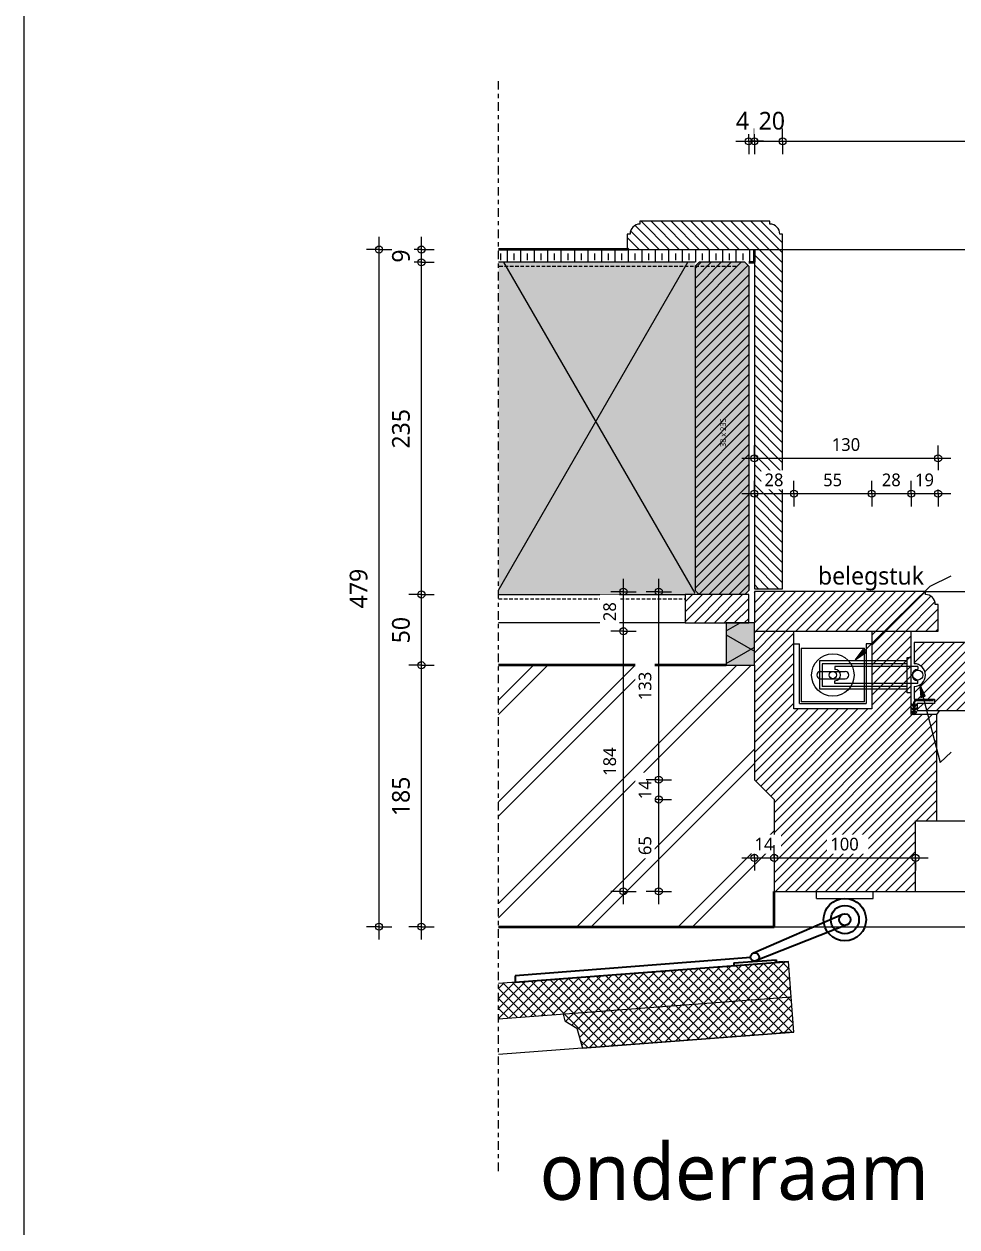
# Model space of a CAD drawing. Header units: millimetres. Extents: x 2125 to 5374, y 989 to 5495.
# Drawn here: x 2125 to 2785, y 2016 to 2867 of the extents above; entities that cross this region are included whole.
import ezdxf

# ---------------------------------------------------------------- set-up
doc = ezdxf.new("R2010")
doc.units = ezdxf.units.MM
doc.linetypes.add('MV_center', pattern=[15, 6, -3, 3, -3])
doc.linetypes.add('MV_hidden', pattern=[3.75, 2.5, -1.25])
for name, color, linetype, lineweight in [('A-ANNO-DIMS', 211, 'Continuous', 13), ('A-ANNO-DIMS-5', 211, 'Continuous', 13), ('A-ANNO-NOTE', 131, 'Continuous', 18), ('A-DETL', 90, 'Continuous', 13), ('A-DETL-GENF', 92, 'Continuous', 18), ('A-DETL-MEDM', 33, 'Continuous', 18), ('G-ANNO-TEXT', 231, 'Continuous', 13)]:
    doc.layers.add(name, color=color, linetype=linetype, lineweight=lineweight)
doc.styles.add('Segoe UI', font='segoeui.ttf', dxfattribs={"height": 4})
doc.styles.add('Segoe UI_2', font='segoeui.ttf', dxfattribs={"height": 12.5})
doc.styles.add('Segoe UI_3', font='segoeui.ttf', dxfattribs={"height": 40})
doc.styles.add('Segoe UI_4', font='segoeui.ttf', dxfattribs={"height": 9})
doc.dimstyles.new('1_8_mm', dxfattribs={"dimscale": 304.8, "dimtxt": 9.426276, "dimasz": 0.016404, "dimexe": 0.029528, "dimexo": 0.0625, "dimgap": 0.008202, "dimtad": 1, "dimdec": 0, "dimzin": 0, "dimdsep": 46, "dimtxsty": 'Segoe UI_4', "dimblk1": 'DOTBLANK', "dimblk2": 'DOTBLANK', "dimsah": 1, "dimcen": 0.09, "dimdle": 0.029528, "dimazin": 0, "dimtfac": 1, "dimtdec": 4, "dimtix": 1, "dimtmove": 0, "dimatfit": 3, "dimfxl": 0.029528, "dimfxlon": 1, "dimtvp": 1, "dimtfill": 1, "dimtolj": 1, "dimtzin": 0, "dimarcsym": 2})
doc.dimstyles.new('2_5_mm', dxfattribs={"dimscale": 304.8, "dimtxt": 13.092049, "dimasz": 0.016404, "dimexe": 0.029528, "dimexo": 0.0625, "dimgap": 0.014764, "dimtad": 1, "dimdec": 0, "dimzin": 0, "dimdsep": 46, "dimtxsty": 'Segoe UI_2', "dimblk1": 'DOTBLANK', "dimblk2": 'DOTBLANK', "dimsah": 1, "dimcen": 0.09, "dimdle": 0.029528, "dimazin": 0, "dimtfac": 1, "dimtdec": 4, "dimtix": 1, "dimtmove": 0, "dimatfit": 3, "dimfxl": 0.029528, "dimfxlon": 1, "dimtvp": 1, "dimtfill": 1, "dimtolj": 1, "dimtzin": 0, "dimarcsym": 2})
doc.dimstyles.new('2_5_mm_1', dxfattribs={"dimscale": 304.8, "dimtxt": 13.092049, "dimasz": 0.016404, "dimexe": 0.029528, "dimexo": 0.0625, "dimgap": 0.014764, "dimtad": 1, "dimdec": 0, "dimzin": 0, "dimdsep": 46, "dimtxsty": 'Segoe UI_2', "dimblk1": 'DOTBLANK', "dimblk2": 'DOTBLANK', "dimsah": 1, "dimcen": 0.09, "dimdle": 0.029528, "dimazin": 0, "dimtfac": 1, "dimtdec": 4, "dimtix": 1, "dimtmove": 1, "dimatfit": 3, "dimfxl": 0.029528, "dimfxlon": 1, "dimtvp": 1, "dimtfill": 1, "dimtolj": 1, "dimtzin": 0, "dimarcsym": 2})
doc.dimstyles.new('2_5_mm_2', dxfattribs={"dimscale": 304.8, "dimtxt": 13.092049, "dimasz": 0.016404, "dimexe": 0.029528, "dimexo": 0.0625, "dimgap": 0.014764, "dimtad": 1, "dimdec": 0, "dimzin": 0, "dimdsep": 46, "dimtxsty": 'Segoe UI_2', "dimblk1": 'DOTBLANK', "dimblk2": 'DOTBLANK', "dimsah": 1, "dimcen": 0.09, "dimdle": 0.029528, "dimazin": 0, "dimtfac": 1, "dimtdec": 4, "dimtix": 1, "dimtmove": 2, "dimatfit": 3, "dimfxl": 0.029528, "dimfxlon": 1, "dimtvp": 1, "dimtfill": 1, "dimtolj": 1, "dimtzin": 0, "dimarcsym": 2})
pattern_1 = [(45, (0, 0), (-3.535534, 3.535534), [])]
pattern_2 = [(45, (0, 0), (-3.535534, 3.535534), []), (135, (0, 0), (-3.535534, -3.535534), [])]
pattern_3 = [(135, (0, 0), (-3.535534, -3.535534), [])]

# ---------------------------------------------------------------- blocks, each defined once
blk = doc.blocks.new('42_isolatie - Type 1-3307161-Details Restauratie 1-5')
at = {"layer": 'A-DETL-GENF'}
blk.add_hatch(color=256, dxfattribs=at).paths.add_polyline_path([(0.28, 20.8), (0.28, 0.8), (30.28, 0.8), (30.28, 20.8)])
at = {"layer": 'A-DETL-GENF', "lineweight": 13}
h = blk.add_hatch(dxfattribs=at)
h.set_pattern_fill('FP_14', color=256, style=0, pattern_type=2)
h.set_pattern_definition([(60, (-2355.522, 120.812), (-17.3205, 10), []), (120, (-2355.522, 120.812), (-17.3205, -10), [])])
h.paths.add_polyline_path([(0.28, 20.8), (0.28, 0.8), (30.28, 0.8), (30.28, 20.8)])
at = {"layer": 'A-DETL-GENF'}
for p, q in [((30.28, 20.8), (0.28, 20.8)), ((0.28, 20.8), (0.28, 0.8)), ((30.28, 20.8), (0.28, 20.8)), ((0.28, 20.8), (0.28, 0.8)), ((30.28, 4.8), (30.28, 20.8)), ((0.28, 0.8), (30.28, 0.8)), ((0.28, 0.8), (30.28, 0.8)), ((30.28, 0.8), (30.28, 4.8)), ((30.28, 0.8), (30.28, 4.8))]:
    blk.add_line(p, q, dxfattribs=at)
blk = doc.blocks.new('42 isolatie - Type 1-3773067-Details Restauratie 1-5')
at = {"layer": 'A-DETL-GENF'}
blk.add_hatch(color=256, dxfattribs=at).paths.add_polyline_path([(177.28, -0.8), (38.28, -0.8), (38.28, -235.8), (177.28, -235.8), (177.28, -3.63)])
at = {"layer": 'A-DETL-GENF', "lineweight": 13}
h = blk.add_hatch(dxfattribs=at)
h.set_pattern_fill('FP_16', color=256, style=0, pattern_type=2)
h.set_pattern_definition([(300, (-1986.72, -235.79), (-203.516, -117.5), []), (240, (-1986.72, -235.79), (-203.516, 117.5), [])])
h.paths.add_polyline_path([(177.28, -0.8), (38.28, -0.8), (38.28, -235.8), (177.28, -235.8), (177.28, -3.63)])
at = {"layer": 'A-DETL-GENF'}
for p, q in [((177.28, -0.8), (45.28, -0.8)), ((177.28, -0.8), (45.28, -0.8)), ((38.28, -235.8), (177.28, -235.8)), ((38.28, -235.8), (177.28, -235.8))]:
    blk.add_line(p, q, dxfattribs=at)
blk = doc.blocks.new('00 hout_rechthoekig_sls - SLS 38x235-3447277-Details Restauratie 1-5')
at = {"layer": 'A-DETL-GENF'}
blk.add_hatch(color=256, dxfattribs=at).paths.add_polyline_path([(235, -35.17), (235, -2.83), (232.17, 0), (2.83, 0), (0, -2.83), (0, -35.17), (2.83, -38), (232.17, -38)])
at = {"layer": 'A-DETL-MEDM', "lineweight": 13}
h = blk.add_hatch(dxfattribs=at)
h.set_pattern_fill('FP_17', color=256, style=0, pattern_type=2)
h.set_pattern_definition([(135, (2698.664, -2637.707), (-3.535534, -3.535534), [])])
h.paths.add_polyline_path([(235, -35.17), (235, -2.83), (232.17, 0), (2.83, 0), (0, -2.83), (0, -35.17), (2.83, -38), (232.17, -38)])
at = {"layer": 'A-DETL-MEDM'}
for p, q in [((0, -2.83), (2.83, 0)), ((2.83, 0), (0, -2.83)), ((2.83, 0), (232.17, 0)), ((232.17, 0), (235, -2.83)), ((0, -2.83), (0, -35.17)), ((232.17, 0), (235, -2.83)), ((2.83, -38), (0, -35.17)), ((0, -35.17), (2.83, -38)), ((2.83, -38), (232.17, -38)), ((235, -35.17), (232.17, -38)), ((232.17, -38), (235, -35.17))]:
    blk.add_line(p, q, dxfattribs=at)
blk = doc.blocks.new('NLRS_00_DI_maskeer - Type 1-4234844-Details Restauratie 1-5')
at = {"layer": 'A-DETL-GENF', "linetype": 'MV_center'}
blk.add_line((-100, 0), (671.83, 0), dxfattribs=at)
blk = doc.blocks.new('DIMBLOCK50-Details Restauratie 1-5')
at = {"layer": 'A-ANNO-DIMS-5'}
for p, q in [((2406.16, 2413.66), (2397.16, 2413.66)), ((2406.16, 2219.66), (2406.16, 2413.66)), ((2406.16, 2413.66), (2415.16, 2413.66)), ((2406.16, 2228.66), (2397.16, 2228.66)), ((2406.16, 2228.66), (2415.16, 2228.66))]:
    blk.add_line(p, q, dxfattribs=at)
for centre in [(2406.16, 2413.66), (2406.16, 2228.66)]:
    blk.add_circle(centre, 2.5, dxfattribs=at)
at = {"layer": 'A-ANNO-DIMS-5', "color": 0, "insert": (2385.35, 2306.88), "char_height": 12.5, "width": 34.2774, "attachment_point": 1, "rotation": 90, "line_spacing_factor": 1.142579, "style": 'Segoe UI_2', "bg_fill": 3, "box_fill_scale": 1.25, "bg_fill_color": 9, "bg_fill_true_color": 13158600, "bg_fill_transparency": 0}
blk.add_mtext('185', dxfattribs=at)
blk = doc.blocks.new('_DotBlank')
at = {"color": 0, "linetype": 'ByBlock', "lineweight": -2}
blk.add_line((-0.5, 0), (-1, 0), dxfattribs=at)
blk.add_circle((0, 0), 0.5, dxfattribs=at)
blk = doc.blocks.new('DIMBLOCK51-Details Restauratie 1-5')
at = {"layer": 'A-ANNO-DIMS-5'}
for p, q in [((2406.16, 2463.66), (2397.16, 2463.66)), ((2406.16, 2413.66), (2406.16, 2463.66)), ((2406.16, 2463.66), (2415.16, 2463.66)), ((2406.16, 2413.66), (2397.16, 2413.66)), ((2406.16, 2413.66), (2415.16, 2413.66))]:
    blk.add_line(p, q, dxfattribs=at)
for centre in [(2406.16, 2463.66), (2406.16, 2413.66)]:
    blk.add_circle(centre, 2.5, dxfattribs=at)
at = {"layer": 'A-ANNO-DIMS-5', "color": 0, "insert": (2385.35, 2429.14), "char_height": 12.5, "width": 22.8516, "attachment_point": 1, "rotation": 90, "line_spacing_factor": 1.142579, "style": 'Segoe UI_2', "bg_fill": 3, "box_fill_scale": 1.25, "bg_fill_color": 9, "bg_fill_true_color": 13158600, "bg_fill_transparency": 0}
blk.add_mtext('50', dxfattribs=at)
blk = doc.blocks.new('DIMBLOCK52-Details Restauratie 1-5')
at = {"layer": 'A-ANNO-DIMS-5'}
for p, q in [((2406.16, 2698.66), (2397.16, 2698.66)), ((2406.16, 2463.66), (2406.16, 2698.66)), ((2406.16, 2698.66), (2415.16, 2698.66)), ((2406.16, 2463.66), (2397.16, 2463.66)), ((2406.16, 2463.66), (2415.16, 2463.66))]:
    blk.add_line(p, q, dxfattribs=at)
for centre in [(2406.16, 2698.66), (2406.16, 2463.66)]:
    blk.add_circle(centre, 2.5, dxfattribs=at)
at = {"layer": 'A-ANNO-DIMS-5', "color": 0, "insert": (2385.35, 2566.88), "char_height": 12.5, "width": 34.2774, "attachment_point": 1, "rotation": 90, "line_spacing_factor": 1.142579, "style": 'Segoe UI_2', "bg_fill": 3, "box_fill_scale": 1.25, "bg_fill_color": 9, "bg_fill_true_color": 13158600, "bg_fill_transparency": 0}
blk.add_mtext('235', dxfattribs=at)
blk = doc.blocks.new('DIMBLOCK53-Details Restauratie 1-5')
at = {"layer": 'A-ANNO-DIMS-5'}
for p, q in [((2406.16, 2698.66), (2406.16, 2716.66)), ((2406.16, 2707.66), (2397.16, 2707.66)), ((2406.16, 2707.66), (2415.16, 2707.66)), ((2406.16, 2698.66), (2397.16, 2698.66)), ((2406.16, 2698.66), (2415.16, 2698.66))]:
    blk.add_line(p, q, dxfattribs=at)
for centre in [(2406.16, 2707.66), (2406.16, 2698.66)]:
    blk.add_circle(centre, 2.5, dxfattribs=at)
at = {"layer": 'A-ANNO-DIMS-5', "color": 0, "insert": (2385.35, 2698.4), "char_height": 12.5, "width": 11.4258, "attachment_point": 1, "rotation": 90, "line_spacing_factor": 1.142579, "style": 'Segoe UI_2', "bg_fill": 3, "box_fill_scale": 1.25, "bg_fill_color": 9, "bg_fill_true_color": 13158600, "bg_fill_transparency": 0}
blk.add_mtext('9', dxfattribs=at)
blk = doc.blocks.new('DIMBLOCK81-Details Restauratie 1-5')
at = {"layer": 'A-ANNO-DIMS-5'}
for p, q in [((2637.71, 2784.25), (2637.71, 2793.25)), ((2641.71, 2784.25), (2641.71, 2793.25)), ((2628.68, 2784.25), (2648.21, 2784.25)), ((2628.71, 2784.25), (2641.71, 2784.25)), ((2637.71, 2784.25), (2637.71, 2775.25)), ((2648.21, 2784.25), (2639.71, 2784.25)), ((2641.71, 2784.25), (2641.71, 2775.25))]:
    blk.add_line(p, q, dxfattribs=at)
for centre in [(2637.71, 2784.25), (2641.71, 2784.25)]:
    blk.add_circle(centre, 2.5, dxfattribs=at)
at = {"layer": 'A-ANNO-DIMS-5', "color": 0, "insert": (2628.68, 2805.06), "char_height": 12.5, "width": 11.4258, "attachment_point": 1, "line_spacing_factor": 1.142579, "style": 'Segoe UI_2', "bg_fill": 3, "box_fill_scale": 1.25, "bg_fill_color": 9, "bg_fill_true_color": 13158600, "bg_fill_transparency": 0}
blk.add_mtext('4', dxfattribs=at)
blk = doc.blocks.new('DIMBLOCK82-Details Restauratie 1-5')
at = {"layer": 'A-ANNO-DIMS-5'}
for p, q in [((2641.71, 2784.25), (2641.71, 2793.25)), ((2661.71, 2784.25), (2661.71, 2793.25)), ((2641.71, 2784.25), (2661.71, 2784.25)), ((2641.71, 2784.25), (2641.71, 2775.25)), ((2661.71, 2784.25), (2661.71, 2775.25))]:
    blk.add_line(p, q, dxfattribs=at)
for centre in [(2641.71, 2784.25), (2661.71, 2784.25)]:
    blk.add_circle(centre, 2.5, dxfattribs=at)
at = {"layer": 'A-ANNO-DIMS-5', "color": 0, "insert": (2644.74, 2805.06), "char_height": 12.5, "width": 22.8516, "attachment_point": 1, "line_spacing_factor": 1.142579, "style": 'Segoe UI_2', "bg_fill": 3, "box_fill_scale": 1.25, "bg_fill_color": 9, "bg_fill_true_color": 13158600, "bg_fill_transparency": 0}
blk.add_mtext('20', dxfattribs=at)
blk = doc.blocks.new('DIMBLOCK83-Details Restauratie 1-5')
at = {"layer": 'A-ANNO-DIMS-5'}
for p, q in [((2661.71, 2784.25), (2661.71, 2793.25)), ((3899.71, 2784.25), (3899.71, 2793.25)), ((2661.71, 2784.25), (3899.71, 2784.25)), ((2661.71, 2784.25), (2661.71, 2775.25)), ((3899.71, 2784.25), (3899.71, 2775.25))]:
    blk.add_line(p, q, dxfattribs=at)
for centre in [(2661.71, 2784.25), (3899.71, 2784.25)]:
    blk.add_circle(centre, 2.5, dxfattribs=at)
at = {"layer": 'A-ANNO-DIMS-5', "color": 0, "insert": (3261.66, 2805.06), "char_height": 12.5, "width": 45.7032, "attachment_point": 1, "line_spacing_factor": 1.142579, "style": 'Segoe UI_2', "bg_fill": 3, "box_fill_scale": 1.25, "bg_fill_color": 9, "bg_fill_true_color": 13158600, "bg_fill_transparency": 0}
blk.add_mtext('1238', dxfattribs=at)
blk = doc.blocks.new('DIMBLOCK86-Details Restauratie 1-5')
at = {"layer": 'A-ANNO-DIMS-5'}
for p, q in [((2549.04, 2437.66), (2540.04, 2437.66)), ((2549.04, 2244.66), (2549.04, 2437.66)), ((2549.04, 2437.66), (2558.04, 2437.66)), ((2549.04, 2253.66), (2540.04, 2253.66)), ((2549.04, 2253.66), (2558.04, 2253.66))]:
    blk.add_line(p, q, dxfattribs=at)
for centre in [(2549.04, 2437.66), (2549.04, 2253.66)]:
    blk.add_circle(centre, 2.5, dxfattribs=at)
at = {"layer": 'A-ANNO-DIMS-5', "color": 0, "insert": (2534.8, 2335.38), "char_height": 9, "width": 24.6797, "attachment_point": 1, "rotation": 90, "line_spacing_factor": 1.142579, "style": 'Segoe UI_4', "bg_fill": 3, "box_fill_scale": 1.25, "bg_fill_color": 9, "bg_fill_true_color": 13158600, "bg_fill_transparency": 0}
blk.add_mtext('184', dxfattribs=at)
blk = doc.blocks.new('DIMBLOCK87-Details Restauratie 1-5')
at = {"layer": 'A-ANNO-DIMS-5'}
for p, q in [((2549.04, 2437.66), (2549.04, 2474.66)), ((2549.04, 2465.66), (2540.04, 2465.66)), ((2549.04, 2465.66), (2558.04, 2465.66)), ((2549.04, 2437.66), (2540.04, 2437.66)), ((2549.04, 2437.66), (2558.04, 2437.66))]:
    blk.add_line(p, q, dxfattribs=at)
for centre in [(2549.04, 2465.66), (2549.04, 2437.66)]:
    blk.add_circle(centre, 2.5, dxfattribs=at)
at = {"layer": 'A-ANNO-DIMS-5', "color": 0, "insert": (2534.8, 2444.81), "char_height": 9, "width": 16.4531, "attachment_point": 1, "rotation": 90, "line_spacing_factor": 1.142579, "style": 'Segoe UI_4', "bg_fill": 3, "box_fill_scale": 1.25, "bg_fill_color": 9, "bg_fill_true_color": 13158600, "bg_fill_transparency": 0}
blk.add_mtext('28', dxfattribs=at)
blk = doc.blocks.new('DIMBLOCK88-Details Restauratie 1-5')
at = {"layer": 'A-ANNO-DIMS-5'}
for p, q in [((2641.71, 2560), (2641.71, 2569)), ((2771.71, 2560), (2771.71, 2569)), ((2632.71, 2560), (2780.71, 2560)), ((2641.71, 2560), (2641.71, 2551)), ((2771.71, 2560), (2771.71, 2551))]:
    blk.add_line(p, q, dxfattribs=at)
for centre in [(2641.71, 2560), (2771.71, 2560)]:
    blk.add_circle(centre, 2.5, dxfattribs=at)
at = {"layer": 'A-ANNO-DIMS-5', "color": 0, "insert": (2696.42, 2574.24), "char_height": 9, "width": 24.6797, "attachment_point": 1, "line_spacing_factor": 1.142579, "style": 'Segoe UI_4', "bg_fill": 3, "box_fill_scale": 1.25, "bg_fill_color": 9, "bg_fill_true_color": 13158600, "bg_fill_transparency": 0}
blk.add_mtext('130', dxfattribs=at)
blk = doc.blocks.new('DIMBLOCK159-Details Restauratie 1-5')
at = {"layer": 'A-ANNO-DIMS-5'}
for p, q in [((2574.04, 2318.66), (2565.04, 2318.66)), ((2574.04, 2244.66), (2574.04, 2318.66)), ((2574.04, 2318.66), (2583.04, 2318.66)), ((2574.04, 2253.66), (2565.04, 2253.66)), ((2574.04, 2253.66), (2583.04, 2253.66))]:
    blk.add_line(p, q, dxfattribs=at)
for centre in [(2574.04, 2318.66), (2574.04, 2253.66)]:
    blk.add_circle(centre, 2.5, dxfattribs=at)
at = {"layer": 'A-ANNO-DIMS-5', "color": 0, "insert": (2559.8, 2279.31), "char_height": 9, "width": 16.4531, "attachment_point": 1, "rotation": 90, "line_spacing_factor": 1.142579, "style": 'Segoe UI_4', "bg_fill": 3, "box_fill_scale": 1.25, "bg_fill_color": 9, "bg_fill_true_color": 13158600, "bg_fill_transparency": 0}
blk.add_mtext('65', dxfattribs=at)
blk = doc.blocks.new('DIMBLOCK160-Details Restauratie 1-5')
at = {"layer": 'A-ANNO-DIMS-5'}
for p, q in [((2574.04, 2332.66), (2565.04, 2332.66)), ((2574.04, 2318.66), (2574.04, 2332.66)), ((2574.04, 2332.66), (2583.04, 2332.66)), ((2574.04, 2318.66), (2565.04, 2318.66)), ((2574.04, 2318.66), (2583.04, 2318.66))]:
    blk.add_line(p, q, dxfattribs=at)
for centre in [(2574.04, 2332.66), (2574.04, 2318.66)]:
    blk.add_circle(centre, 2.5, dxfattribs=at)
at = {"layer": 'A-ANNO-DIMS-5', "color": 0, "insert": (2559.8, 2318.81), "char_height": 9, "width": 16.4531, "attachment_point": 1, "rotation": 90, "line_spacing_factor": 1.142579, "style": 'Segoe UI_4', "bg_fill": 3, "box_fill_scale": 1.25, "bg_fill_color": 9, "bg_fill_true_color": 13158600, "bg_fill_transparency": 0}
blk.add_mtext('14', dxfattribs=at)
blk = doc.blocks.new('DIMBLOCK161-Details Restauratie 1-5')
at = {"layer": 'A-ANNO-DIMS-5'}
for p, q in [((2574.04, 2332.66), (2574.04, 2474.66)), ((2574.04, 2465.66), (2565.04, 2465.66)), ((2574.04, 2465.66), (2583.04, 2465.66)), ((2574.04, 2332.66), (2565.04, 2332.66)), ((2574.04, 2332.66), (2583.04, 2332.66))]:
    blk.add_line(p, q, dxfattribs=at)
for centre in [(2574.04, 2465.66), (2574.04, 2332.66)]:
    blk.add_circle(centre, 2.5, dxfattribs=at)
at = {"layer": 'A-ANNO-DIMS-5', "color": 0, "insert": (2559.8, 2388.88), "char_height": 9, "width": 24.6797, "attachment_point": 1, "rotation": 90, "line_spacing_factor": 1.142579, "style": 'Segoe UI_4', "bg_fill": 3, "box_fill_scale": 1.25, "bg_fill_color": 9, "bg_fill_true_color": 13158600, "bg_fill_transparency": 0}
blk.add_mtext('133', dxfattribs=at)
blk = doc.blocks.new('DIMBLOCK169-Details Restauratie 1-5')
at = {"layer": 'A-ANNO-DIMS-5'}
for p, q in [((2641.71, 2535), (2641.71, 2544)), ((2669.71, 2535), (2669.71, 2544)), ((2632.71, 2535), (2669.71, 2535)), ((2641.71, 2535), (2641.71, 2526)), ((2669.71, 2535), (2669.71, 2526))]:
    blk.add_line(p, q, dxfattribs=at)
for centre in [(2641.71, 2535), (2669.71, 2535)]:
    blk.add_circle(centre, 2.5, dxfattribs=at)
at = {"layer": 'A-ANNO-DIMS-5', "color": 0, "insert": (2648.85, 2549.24), "char_height": 9, "width": 16.4531, "attachment_point": 1, "line_spacing_factor": 1.142579, "style": 'Segoe UI_4', "bg_fill": 3, "box_fill_scale": 1.25, "bg_fill_color": 9, "bg_fill_true_color": 13158600, "bg_fill_transparency": 0}
blk.add_mtext('28', dxfattribs=at)
blk = doc.blocks.new('DIMBLOCK170-Details Restauratie 1-5')
at = {"layer": 'A-ANNO-DIMS-5'}
for p, q in [((2669.71, 2535), (2669.71, 2544)), ((2724.71, 2535), (2724.71, 2544)), ((2669.71, 2535), (2724.71, 2535)), ((2669.71, 2535), (2669.71, 2526)), ((2724.71, 2535), (2724.71, 2526))]:
    blk.add_line(p, q, dxfattribs=at)
for centre in [(2669.71, 2535), (2724.71, 2535)]:
    blk.add_circle(centre, 2.5, dxfattribs=at)
at = {"layer": 'A-ANNO-DIMS-5', "color": 0, "insert": (2690.35, 2549.24), "char_height": 9, "width": 16.4531, "attachment_point": 1, "line_spacing_factor": 1.142579, "style": 'Segoe UI_4', "bg_fill": 3, "box_fill_scale": 1.25, "bg_fill_color": 9, "bg_fill_true_color": 13158600, "bg_fill_transparency": 0}
blk.add_mtext('55', dxfattribs=at)
blk = doc.blocks.new('DIMBLOCK171-Details Restauratie 1-5')
at = {"layer": 'A-ANNO-DIMS-5'}
for p, q in [((2724.71, 2535), (2724.71, 2544)), ((2752.71, 2535), (2752.71, 2544)), ((2724.71, 2535), (2752.71, 2535)), ((2724.71, 2535), (2724.71, 2526)), ((2752.71, 2535), (2752.71, 2526))]:
    blk.add_line(p, q, dxfattribs=at)
for centre in [(2724.71, 2535), (2752.71, 2535)]:
    blk.add_circle(centre, 2.5, dxfattribs=at)
at = {"layer": 'A-ANNO-DIMS-5', "color": 0, "insert": (2731.85, 2549.24), "char_height": 9, "width": 16.4531, "attachment_point": 1, "line_spacing_factor": 1.142579, "style": 'Segoe UI_4', "bg_fill": 3, "box_fill_scale": 1.25, "bg_fill_color": 9, "bg_fill_true_color": 13158600, "bg_fill_transparency": 0}
blk.add_mtext('28', dxfattribs=at)
blk = doc.blocks.new('DIMBLOCK172-Details Restauratie 1-5')
at = {"layer": 'A-ANNO-DIMS-5'}
for p, q in [((2752.71, 2535), (2752.71, 2544)), ((2771.71, 2535), (2771.71, 2544)), ((2752.71, 2535), (2780.71, 2535)), ((2752.71, 2535), (2752.71, 2526)), ((2771.71, 2535), (2771.71, 2526))]:
    blk.add_line(p, q, dxfattribs=at)
for centre in [(2752.71, 2535), (2771.71, 2535)]:
    blk.add_circle(centre, 2.5, dxfattribs=at)
at = {"layer": 'A-ANNO-DIMS-5', "color": 0, "insert": (2755.35, 2549.24), "char_height": 9, "width": 16.4531, "attachment_point": 1, "line_spacing_factor": 1.142579, "style": 'Segoe UI_4', "bg_fill": 3, "box_fill_scale": 1.25, "bg_fill_color": 9, "bg_fill_true_color": 13158600, "bg_fill_transparency": 0}
blk.add_mtext('19', dxfattribs=at)
blk = doc.blocks.new('DIMBLOCK179-Details Restauratie 1-5')
at = {"layer": 'A-ANNO-DIMS-5'}
for p, q in [((2641.71, 2277.35), (2641.71, 2286.35)), ((2655.71, 2277.35), (2655.71, 2286.35)), ((2632.71, 2277.35), (2655.71, 2277.35)), ((2641.71, 2277.35), (2641.71, 2268.35)), ((2655.71, 2277.35), (2655.71, 2268.35))]:
    blk.add_line(p, q, dxfattribs=at)
for centre in [(2641.71, 2277.35), (2655.71, 2277.35)]:
    blk.add_circle(centre, 2.5, dxfattribs=at)
at = {"layer": 'A-ANNO-DIMS-5', "color": 0, "insert": (2641.85, 2291.59), "char_height": 9, "width": 16.4531, "attachment_point": 1, "line_spacing_factor": 1.142579, "style": 'Segoe UI_4', "bg_fill": 3, "box_fill_scale": 1.25, "bg_fill_color": 9, "bg_fill_true_color": 13158600, "bg_fill_transparency": 0}
blk.add_mtext('14', dxfattribs=at)
blk = doc.blocks.new('DIMBLOCK180-Details Restauratie 1-5')
at = {"layer": 'A-ANNO-DIMS-5'}
for p, q in [((2655.71, 2277.35), (2655.71, 2286.35)), ((2755.71, 2277.35), (2755.71, 2286.35)), ((2655.71, 2277.35), (2764.71, 2277.35)), ((2655.71, 2277.35), (2655.71, 2268.35)), ((2755.71, 2277.35), (2755.71, 2268.35))]:
    blk.add_line(p, q, dxfattribs=at)
for centre in [(2655.71, 2277.35), (2755.71, 2277.35)]:
    blk.add_circle(centre, 2.5, dxfattribs=at)
at = {"layer": 'A-ANNO-DIMS-5', "color": 0, "insert": (2695.42, 2291.59), "char_height": 9, "width": 24.6797, "attachment_point": 1, "line_spacing_factor": 1.142579, "style": 'Segoe UI_4', "bg_fill": 3, "box_fill_scale": 1.25, "bg_fill_color": 9, "bg_fill_true_color": 13158600, "bg_fill_transparency": 0}
blk.add_mtext('100', dxfattribs=at)
blk = doc.blocks.new('DIMBLOCK186-Details Restauratie 1-5')
at = {"layer": 'A-ANNO-DIMS-5'}
for p, q in [((2376.16, 2219.66), (2376.16, 2716.66)), ((2376.16, 2707.66), (2367.16, 2707.66)), ((2376.16, 2707.66), (2385.16, 2707.66)), ((2376.16, 2228.66), (2367.16, 2228.66)), ((2376.16, 2228.66), (2385.16, 2228.66))]:
    blk.add_line(p, q, dxfattribs=at)
for centre in [(2376.16, 2707.66), (2376.16, 2228.66)]:
    blk.add_circle(centre, 2.5, dxfattribs=at)
at = {"layer": 'A-ANNO-DIMS-5', "color": 0, "insert": (2355.35, 2453.88), "char_height": 12.5, "width": 34.2774, "attachment_point": 1, "rotation": 90, "line_spacing_factor": 1.142579, "style": 'Segoe UI_2', "bg_fill": 3, "box_fill_scale": 1.25, "bg_fill_color": 9, "bg_fill_true_color": 13158600, "bg_fill_transparency": 0}
blk.add_mtext('479', dxfattribs=at)

msp = doc.modelspace()

# ---------------------------------------------------------------- hatches: boundary and pattern name
at = {"layer": 'A-DETL-GENF', "lineweight": 13}
h = msp.add_hatch(dxfattribs=at)
h.set_pattern_fill('FP_2', color=250, style=0, pattern_type=2)
h.set_pattern_definition(pattern_3)
h.paths.add_polyline_path([(2551.707, 2707.664), (2661.707, 2707.664), (2661.707, 2718.664), (2659.707, 2718.664), (2659.469, 2720.475), (2658.769, 2722.164), (2657.657, 2723.614), (2656.207, 2724.726), (2654.519, 2725.425), (2652.707, 2725.664), (2652.707, 2727.664), (2560.707, 2727.664), (2560.707, 2725.664), (2558.896, 2725.425), (2557.207, 2724.726), (2555.758, 2723.614), (2554.645, 2722.164), (2553.946, 2720.475), (2553.707, 2718.664), (2551.707, 2718.664)])
h = msp.add_hatch(dxfattribs=at)
h.set_pattern_fill('FP_5', color=250, style=0, pattern_type=2)
h.set_pattern_definition([(90, (0, 0), (-9.525, 6e-16), []), (90, (4.763, 0), (-9.525, 6e-16), [4.762, -2.381])])
h.paths.add_polyline_path([(2641.707, 2698.664), (2641.707, 2707.664), (2460.707, 2707.664), (2460.707, 2698.664), (2637.707, 2698.664)])
h = msp.add_hatch(dxfattribs=at)
h.set_pattern_fill('FP_2', color=250, style=0, pattern_type=2)
h.set_pattern_definition(pattern_3)
h.paths.add_polyline_path([(2641.707, 2467.664), (2661.707, 2467.664), (2661.707, 2707.664), (2641.707, 2707.664), (2641.707, 2476.795)])
h = msp.add_hatch(dxfattribs=at)
h.set_pattern_fill('FP_10', color=250, style=0, pattern_type=2)
h.set_pattern_definition(pattern_1)
h.paths.add_polyline_path([(2637.707, 2443.664), (2637.707, 2463.664), (2592.707, 2463.664), (2592.707, 2443.664), (2632.642, 2443.664)])
h = msp.add_hatch(dxfattribs=at)
h.set_pattern_fill('FP_10', color=250, style=0, pattern_type=2)
h.set_pattern_definition(pattern_1)
h.paths.add_polyline_path([(2771.707, 2437.664), (2771.707, 2456.664), (2769.707, 2456.664), (2769.469, 2458.475), (2768.769, 2460.164), (2767.657, 2461.614), (2766.207, 2462.726), (2764.519, 2463.425), (2762.707, 2463.664), (2762.707, 2465.664), (2641.707, 2465.664), (2641.707, 2437.664), (2744.346, 2437.664)])
h = msp.add_hatch(dxfattribs=at)
h.set_pattern_fill('FP_10', color=250, style=0, pattern_type=2)
h.set_pattern_definition(pattern_1)
h.paths.add_polyline_path([(2655.707, 2253.664), (2755.707, 2253.664), (2755.707, 2303.664), (2770.707, 2303.664), (2770.707, 2378.664), (2752.707, 2378.664), (2752.707, 2437.664), (2724.707, 2437.664), (2724.707, 2382.664), (2669.707, 2382.664), (2669.707, 2437.664), (2641.707, 2437.664), (2641.707, 2332.664), (2655.707, 2318.664)])
h = msp.add_hatch(dxfattribs=at)
h.set_pattern_fill('FP_10', color=250, style=0, pattern_type=2)
h.set_pattern_definition(pattern_1)
h.paths.add_polyline_path([(2809.707, 2381.664), (2809.707, 2409.664), (2821.707, 2409.664), (2821.707, 2420.664), (2819.707, 2420.664), (2819.469, 2422.475), (2818.769, 2424.164), (2817.657, 2425.614), (2816.207, 2426.726), (2814.519, 2427.425), (2812.707, 2427.664), (2812.707, 2429.664), (2754.707, 2429.664), (2754.707, 2414.664), (2756.778, 2414.391), (2758.707, 2413.592), (2760.364, 2412.321), (2761.635, 2410.664), (2762.435, 2408.734), (2762.707, 2406.664), (2762.435, 2404.593), (2761.635, 2402.664), (2760.364, 2401.007), (2758.707, 2399.736), (2756.778, 2398.936), (2754.707, 2398.664), (2754.707, 2389.664), (2769.207, 2389.664), (2769.207, 2386.664), (2756.976, 2386.664), (2756.976, 2381.664)])
h = msp.add_hatch(dxfattribs=at)
h.set_pattern_fill('FP_1', color=57, style=0, pattern_type=2)
h.set_pattern_definition([(45, (0, 0), (-35.921, 35.921), []), (45, (10.16, 0), (-35.921, 35.921), [])])
h.paths.add_polyline_path([(2641.707, 2228.664), (2655.707, 2228.664), (2655.707, 2318.664), (2641.707, 2332.664), (2641.707, 2413.664), (2460.707, 2413.664), (2460.707, 2228.664)])
h = msp.add_hatch(dxfattribs=at)
h.set_pattern_fill('FP_9', color=250, style=0, pattern_type=2)
h.set_pattern_definition(pattern_2)
h.paths.add_polyline_path([(2460.707, 2163.404), (2667.7, 2179.067), (2665.814, 2203.995), (2460.707, 2188.476)])
h = msp.add_hatch(dxfattribs=at)
h.set_pattern_fill('FP_9', color=250, style=0, pattern_type=2)
h.set_pattern_definition(pattern_2)
h.paths.add_polyline_path([(2520.054, 2142.823), (2669.586, 2154.138), (2667.7, 2179.067), (2506.328, 2166.856), (2507.622, 2162.027), (2516.109, 2156.944), (2516.841, 2154.324)])
at = {"layer": 'G-ANNO-TEXT'}
for points in [[(2713.102, 2417.322), (2720.621, 2422.517), (2718.391, 2424.775)], [(2758.774, 2399.98), (2759.493, 2390.869), (2762.565, 2391.665)]]:
    msp.add_hatch(color=7, dxfattribs=at).paths.add_polyline_path(points)

# ---------------------------------------------------------------- linework, layer by layer
at = {"layer": 'A-DETL', "lineweight": 18}
for p, q in [((2125, 989.168), (2125, 5494.535)), ((2652.707, 2727.664), (2560.707, 2727.664)), ((2560.707, 2727.664), (2560.707, 2725.664)), ((2652.707, 2725.664), (2652.707, 2727.664)), ((2553.707, 2718.664), (2551.707, 2718.664)), ((2551.707, 2718.664), (2551.707, 2707.664)), ((2661.707, 2718.664), (2659.707, 2718.664)), ((2661.707, 2707.664), (2661.707, 2718.664)), ((2551.707, 2707.664), (2661.707, 2707.664)), ((2641.707, 2707.664), (2641.707, 2467.664)), ((2661.707, 2467.664), (2661.707, 2707.664)), ((2641.707, 2467.664), (2661.707, 2467.664)), ((2637.707, 2463.664), (2592.707, 2463.664)), ((2592.707, 2463.664), (2592.707, 2443.664)), ((2637.707, 2443.664), (2637.707, 2463.664)), ((2641.707, 2465.664), (2641.707, 2443.664)), ((2762.707, 2465.664), (2641.707, 2465.664)), ((2762.707, 2463.664), (2762.707, 2465.664)), ((2771.707, 2456.664), (2769.707, 2456.664)), ((2771.707, 2437.664), (2771.707, 2456.664)), ((2592.707, 2443.664), (2637.707, 2443.664)), ((2641.707, 2437.664), (2771.707, 2437.664)), ((2669.707, 2382.664), (2669.707, 2437.664)), ((2724.707, 2437.664), (2724.707, 2382.664)), ((2752.707, 2382.664), (2752.707, 2437.664)), ((2812.707, 2429.664), (2754.707, 2429.664)), ((2754.707, 2429.664), (2754.707, 2414.664)), ((2641.707, 2413.664), (2641.707, 2332.664)), ((2754.707, 2398.664), (2754.707, 2389.664)), ((2724.707, 2382.664), (2669.707, 2382.664)), ((2752.707, 2378.664), (2752.707, 2382.664)), ((2754.707, 2389.664), (2769.207, 2389.664)), ((2769.207, 2386.664), (2756.976, 2386.664)), ((2756.976, 2386.664), (2756.976, 2381.664)), ((2769.207, 2389.664), (2769.207, 2386.664)), ((2770.707, 2378.664), (2752.707, 2378.664)), ((2756.976, 2381.664), (2809.707, 2381.664)), ((2770.707, 2378.664), (2772.808, 2381.664)), ((2770.707, 2303.664), (2770.707, 2378.664)), ((2641.707, 2332.664), (2655.707, 2318.664)), ((2655.707, 2318.664), (2655.707, 2253.664)), ((2755.707, 2253.664), (2755.707, 2303.664)), ((2755.707, 2303.664), (2770.707, 2303.664)), ((2655.707, 2253.664), (2755.707, 2253.664)), ((2685.707, 2248.664), (2685.707, 2253.664)), ((2685.707, 2248.664), (2725.707, 2248.664)), ((2725.707, 2248.664), (2725.707, 2253.664)), ((2665.814, 2203.995), (2460.707, 2188.476)), ((2667.7, 2179.067), (2665.814, 2203.995)), ((2460.707, 2163.404), (2667.7, 2179.067)), ((2669.586, 2154.138), (2667.7, 2179.067)), ((2506.328, 2166.856), (2507.622, 2162.027)), ((2507.622, 2162.027), (2516.109, 2156.944)), ((2516.109, 2156.944), (2520.054, 2142.823)), ((2520.054, 2142.823), (2669.586, 2154.138))]:
    msp.add_line(p, q, dxfattribs=at)
at = {"layer": 'A-DETL', "lineweight": 35}
for p, q in [((2551.707, 2707.664), (2460.707, 2707.664)), ((2641.707, 2698.664), (2641.707, 2707.664)), ((2637.707, 2698.664), (2641.707, 2698.664)), ((2621.707, 2413.664), (2460.707, 2413.664)), ((2655.707, 2228.664), (2655.707, 2253.664)), ((2460.707, 2228.664), (2655.707, 2228.664))]:
    msp.add_line(p, q, dxfattribs=at)
at = {"layer": 'A-DETL'}
for p, q in [((2661.707, 2707.664), (3899.707, 2707.664)), ((2761.707, 2465.664), (3798.707, 2465.664)), ((2592.707, 2443.664), (2460.707, 2443.664)), ((2724.707, 2437.664), (2724.707, 2382.664)), ((2669.707, 2428.664), (2673.707, 2428.664)), ((2673.707, 2386.664), (2673.707, 2428.664)), ((2674.707, 2425.664), (2674.707, 2387.664)), ((2674.707, 2425.664), (2719.707, 2425.664)), ((2719.707, 2387.664), (2719.707, 2425.664)), ((2724.707, 2428.664), (2720.707, 2428.664)), ((2720.707, 2428.664), (2720.707, 2386.664)), ((2749.707, 2416.651), (2687.707, 2416.651)), ((2687.707, 2416.651), (2687.707, 2396.651)), ((2749.707, 2394.164), (2749.707, 2419.139)), ((2749.707, 2419.139), (2752.707, 2419.139)), ((2688.411, 2409.257), (2706.003, 2409.257)), ((2749.707, 2414.651), (2689.707, 2414.651)), ((2689.707, 2414.651), (2689.707, 2398.651)), ((2757.347, 2412.651), (2698.597, 2412.651)), ((2698.597, 2412.651), (2698.597, 2410.651)), ((2757.347, 2412.651), (2757.347, 2410.651)), ((2688.411, 2404.071), (2706.003, 2404.071)), ((2698.597, 2400.651), (2698.597, 2402.651)), ((2757.347, 2400.651), (2698.597, 2400.651)), ((2757.347, 2400.651), (2757.347, 2402.651)), ((2749.707, 2396.651), (2687.707, 2396.651)), ((2749.707, 2398.651), (2689.707, 2398.651)), ((2752.707, 2394.164), (2749.707, 2394.164)), ((2673.707, 2386.664), (2720.707, 2386.664)), ((2719.707, 2387.664), (2674.707, 2387.664)), ((2753.341, 2386.221), (2752.775, 2385.655)), ((2754.684, 2383.746), (2752.775, 2385.655)), ((2753.341, 2383.568), (2752.775, 2383.002)), ((2754.684, 2381.093), (2752.775, 2383.002)), ((2754.384, 2385.178), (2753.341, 2386.221)), ((2754.384, 2382.524), (2753.341, 2383.568)), ((2754.384, 2387.033), (2754.384, 2379.974)), ((2754.684, 2378.543), (2754.684, 2387.033)), ((2754.684, 2383.746), (2756.593, 2385.655)), ((2754.684, 2381.093), (2756.593, 2383.002)), ((2754.984, 2387.033), (2754.984, 2379.974)), ((2754.984, 2385.178), (2756.028, 2386.221)), ((2754.984, 2382.524), (2756.028, 2383.568)), ((2756.028, 2386.221), (2756.593, 2385.655)), ((2756.028, 2383.568), (2756.593, 2383.002)), ((2765.505, 2389.039), (2756.39, 2389.039)), ((2768.347, 2388.739), (2756.39, 2388.739)), ((2765.505, 2388.439), (2756.39, 2388.439)), ((2768.347, 2388.739), (2765.505, 2389.039)), ((2765.505, 2388.439), (2768.347, 2388.739)), ((2753.341, 2381.018), (2752.775, 2380.452)), ((2754.684, 2378.543), (2752.775, 2380.452)), ((2754.384, 2379.974), (2753.341, 2381.018)), ((2754.684, 2378.543), (2756.593, 2380.452)), ((2754.984, 2379.974), (2756.028, 2381.018)), ((2756.028, 2381.018), (2756.593, 2380.452)), ((2770.707, 2303.664), (3790.707, 2303.664)), ((2755.707, 2253.664), (3805.707, 2253.664)), ((2655.707, 2228.664), (3905.707, 2228.664)), ((2669.586, 2154.138), (2460.707, 2138.333))]:
    msp.add_line(p, q, dxfattribs=at)
at = {"layer": 'A-DETL', "linetype": 'MV_hidden', "lineweight": 18}
for p, q in [((2628.707, 2695.664), (2460.707, 2695.664)), ((2460.707, 2460.664), (2592.707, 2460.664))]:
    msp.add_line(p, q, dxfattribs=at)
at = {"layer": 'A-DETL', "lineweight": 25}
for p, q in [((2704.088, 2237.395), (2640.962, 2209.992)), ((2707.199, 2229.88), (2642.071, 2204.205)), ((2639.08, 2206.969), (2472.411, 2193.813)), ((2472.411, 2189.361), (2665.814, 2203.995)), ((2627.113, 2203.073), (2657.028, 2205.336)), ((2657.028, 2205.336), (2657.179, 2203.342)), ((2627.113, 2203.073), (2627.264, 2201.079)), ((2661.979, 2203.705), (2655.871, 2203.243)), ((2472.411, 2193.813), (2472.411, 2189.361)), ((2665.752, 2153.848), (2659.643, 2153.386))]:
    msp.add_line(p, q, dxfattribs=at)
at = {"layer": 'A-DETL'}
for centre, radius in [((2697.207, 2406.664), 15), ((2757.347, 2406.651), 3.5)]:
    msp.add_circle(centre, radius, dxfattribs=at)
at = {"layer": 'A-DETL', "lineweight": 18}
msp.add_circle((2697.207, 2406.664), 2.593, dxfattribs=at)
at = {"layer": 'A-DETL', "lineweight": 25}
for centre, radius in [((2705.707, 2233.664), 15), ((2705.707, 2233.664), 10), ((2705.707, 2233.664), 4.067), ((2642.071, 2207.205), 3)]:
    msp.add_circle(centre, radius, dxfattribs=at)
at = {"layer": 'A-DETL', "lineweight": 18}
for centre, radius, start, end in [((2560.707, 2718.664), 7, 90, 180), ((2652.707, 2718.664), 7, 0, 90), ((2762.707, 2456.664), 7, 0, 90), ((2754.707, 2406.664), 8, 270, 90)]:
    msp.add_arc(centre, radius, start, end, dxfattribs=at)
at = {"layer": 'A-DETL'}
for centre, radius, start, end in [((2688.411, 2406.664), 2.593, 90, 270), ((2698.597, 2406.651), 4, 270, 90), ((2706.003, 2406.664), 2.593, 270, 90), ((2757.347, 2406.651), 4, 90, 270), ((2756.39, 2387.033), 2.006, 90, 180), ((2756.39, 2387.033), 1.706, 90, 180), ((2756.39, 2387.033), 1.406, 90, 180)]:
    msp.add_arc(centre, radius, start, end, dxfattribs=at)
at = {"layer": 'G-ANNO-TEXT', "color": 250}
for p, q in [((2766.058, 2469.615), (2780.847, 2476.925)), ((2713.102, 2417.322), (2766.058, 2469.615)), ((2718.391, 2424.775), (2713.102, 2417.322)), ((2713.102, 2417.322), (2720.621, 2422.517)), ((2720.621, 2422.517), (2718.391, 2424.775)), ((2758.774, 2399.98), (2759.493, 2390.869)), ((2762.565, 2391.665), (2758.774, 2399.98)), ((2758.774, 2399.98), (2773.049, 2344.828)), ((2759.493, 2390.869), (2762.565, 2391.665)), ((2773.049, 2344.828), (2780.847, 2352.138))]:
    msp.add_line(p, q, dxfattribs=at)

# ---------------------------------------------------------------- block references
at = {"layer": 'A-DETL-GENF', "linetype": 'MV_center', "rotation": 89.99999999999982}
msp.add_blockref('NLRS_00_DI_maskeer - Type 1-4234844-Details Restauratie 1-5', (2460.707, 2155.838), dxfattribs=at)
at = {"layer": 'A-DETL-GENF'}
for name, p, rotation in [('42 isolatie - Type 1-3773067-Details Restauratie 1-5', (2637.986, 2462.864), 180), ('42_isolatie - Type 1-3307161-Details Restauratie 1-5', (2642.507, 2413.385), 90.00000000053892)]:
    msp.add_blockref(name, p, dxfattribs=dict(at, rotation=rotation))
at = {"layer": 'A-DETL-MEDM', "rotation": 270.0000000000001}
msp.add_blockref('00 hout_rechthoekig_sls - SLS 38x235-3447277-Details Restauratie 1-5', (2637.707, 2698.664), dxfattribs=at)

# ---------------------------------------------------------------- texts
at = {"layer": 'A-ANNO-NOTE', "lineweight": 13, "insert": (2617.596, 2567.973), "char_height": 4, "width": 27.65822, "attachment_point": 1, "rotation": 90, "style": 'Segoe UI'}
msp.add_mtext('38 x 235', dxfattribs=at)
at = {"layer": 'G-ANNO-TEXT', "color": 7, "attachment_point": 1}
for s, insert, char_height, width, style in [('belegstuk', (2686.711, 2483.175), 12.5, 90.99153, 'Segoe UI_2'), ('onderraam', (2489.772, 2075.433), 40, 335.10537, 'Segoe UI_3')]:
    msp.add_mtext(s, dxfattribs=dict(at, insert=insert, char_height=char_height, width=width, style=style))

# ---------------------------------------------------------------- dimensions: what is measured, and where the dimension line sits
at = {"layer": 'A-ANNO-DIMS'}
dim = msp.add_linear_dim(base=(2641.707, 2784.254), p1=(2637.707, 2775.254), p2=(2641.707, 2775.254), dimstyle='2_5_mm_1', override={"dimpost": '<>', "dimfxl": 4}, dxfattribs=at)
dim.commit()
dim.dimension.update_dxf_attribs({"geometry": 'DIMBLOCK81-Details Restauratie 1-5', "text_midpoint": (2634.397, 2796.73), "dimtype": 160})
dim = msp.add_linear_dim(base=(2406.162, 2413.664), p1=(2397.162, 2228.664), p2=(2397.162, 2413.664), angle=90, dimstyle='2_5_mm', override={"dimpost": '<>', "dimfxl": 185}, dxfattribs=at)
dim.commit()
dim.dimension.update_dxf_attribs({"geometry": 'DIMBLOCK50-Details Restauratie 1-5', "text_midpoint": (2395.164, 2321.164)})

# ---------------------------------------------------------------- next in the draw order: dimensions: what is measured, and where the dimension line sits
dim = msp.add_linear_dim(base=(2661.707, 2784.254), p1=(2641.707, 2775.254), p2=(2661.707, 2775.254), dimstyle='2_5_mm_2', override={"dimpost": '<>', "dimfxl": 20}, dxfattribs=at)
dim.commit()
dim.dimension.update_dxf_attribs({"geometry": 'DIMBLOCK82-Details Restauratie 1-5', "text_midpoint": (2656.163, 2796.73), "dimtype": 160})
for base, p1, p2, override, picture, middle in [((2771.707, 2559.995), (2641.707, 2550.995), (2771.707, 2550.995), {"dimpost": '<>', "dimfxl": 130}, 'DIMBLOCK88-Details Restauratie 1-5', (2706.707, 2567.174)), ((2655.707, 2277.35), (2641.707, 2286.35), (2655.707, 2286.35), {"dimpost": '<>', "dimfxl": 14}, 'DIMBLOCK179-Details Restauratie 1-5', (2648.707, 2284.451))]:
    dim = msp.add_linear_dim(base=base, p1=p1, p2=p2, dimstyle='1_8_mm', override=override, dxfattribs=at)
    dim.commit()
    dim.dimension.update_dxf_attribs({"geometry": picture, "text_midpoint": middle})
for base, p1, p2, angle, dimstyle, override, picture, middle in [((2406.162, 2463.664), (2397.162, 2413.664), (2397.162, 2463.664), 90, '2_5_mm', {"dimpost": '<>', "dimfxl": 50}, 'DIMBLOCK51-Details Restauratie 1-5', (2395.199, 2438.664)), ((2549.043, 2437.664), (2558.043, 2253.664), (2558.043, 2437.664), 270, '1_8_mm', {"dimpost": '<>', "dimfxl": 184}, 'DIMBLOCK86-Details Restauratie 1-5', (2541.87, 2345.664))]:
    dim = msp.add_linear_dim(base=base, p1=p1, p2=p2, angle=angle, dimstyle=dimstyle, override=override, dxfattribs=at)
    dim.commit()
    dim.dimension.update_dxf_attribs({"geometry": picture, "text_midpoint": middle})

# ---------------------------------------------------------------- next in the draw order: dimensions: what is measured, and where the dimension line sits
for base, p1, p2, dimstyle, override, picture, middle in [((3899.707, 2784.254), (2661.707, 2775.254), (3899.707, 2775.254), '2_5_mm', {"dimpost": '<>', "dimfxl": 1237.99933}, 'DIMBLOCK83-Details Restauratie 1-5', (3280.707, 2795.253)), ((2669.707, 2534.995), (2641.707, 2525.995), (2669.707, 2525.995), '1_8_mm', {"dimpost": '<>', "dimfxl": 28}, 'DIMBLOCK169-Details Restauratie 1-5', (2655.707, 2542.143)), ((2755.707, 2277.35), (2655.707, 2286.35), (2755.707, 2286.35), '1_8_mm', {"dimpost": '<>', "dimfxl": 100}, 'DIMBLOCK180-Details Restauratie 1-5', (2705.707, 2284.529))]:
    dim = msp.add_linear_dim(base=base, p1=p1, p2=p2, dimstyle=dimstyle, override=override, dxfattribs=at)
    dim.commit()
    dim.dimension.update_dxf_attribs({"geometry": picture, "text_midpoint": middle})
for base, p1, p2, angle, dimstyle, override, picture, middle in [((2406.162, 2698.664), (2397.162, 2463.664), (2397.162, 2698.664), 90, '2_5_mm', {"dimpost": '<>', "dimfxl": 235}, 'DIMBLOCK52-Details Restauratie 1-5', (2395.199, 2581.164)), ((2549.043, 2465.664), (2558.043, 2437.664), (2558.043, 2465.664), 90, '1_8_mm', {"dimpost": '<>', "dimfxl": 28}, 'DIMBLOCK87-Details Restauratie 1-5', (2541.895, 2451.664)), ((2574.043, 2318.664), (2583.043, 2253.664), (2583.043, 2318.664), 270, '1_8_mm', {"dimpost": '<>', "dimfxl": 65}, 'DIMBLOCK159-Details Restauratie 1-5', (2566.889, 2286.164))]:
    dim = msp.add_linear_dim(base=base, p1=p1, p2=p2, angle=angle, dimstyle=dimstyle, override=override, dxfattribs=at)
    dim.commit()
    dim.dimension.update_dxf_attribs({"geometry": picture, "text_midpoint": middle})

# ---------------------------------------------------------------- next in the draw order: dimensions: what is measured, and where the dimension line sits
for base, p1, p2, dimstyle, override, picture, middle in [((2406.162, 2707.664), (2397.162, 2698.664), (2397.162, 2707.664), '2_5_mm', {"dimpost": '<>', "dimfxl": 9}, 'DIMBLOCK53-Details Restauratie 1-5', (2395.199, 2703.164)), ((2574.043, 2332.664), (2583.043, 2318.664), (2583.043, 2332.664), '1_8_mm', {"dimpost": '<>', "dimfxl": 14}, 'DIMBLOCK160-Details Restauratie 1-5', (2566.942, 2325.664))]:
    dim = msp.add_linear_dim(base=base, p1=p1, p2=p2, angle=90, dimstyle=dimstyle, override=override, dxfattribs=at)
    dim.commit()
    dim.dimension.update_dxf_attribs({"geometry": picture, "text_midpoint": middle})
dim = msp.add_linear_dim(base=(2724.707, 2534.995), p1=(2669.707, 2525.995), p2=(2724.707, 2525.995), dimstyle='1_8_mm', override={"dimpost": '<>', "dimfxl": 55}, dxfattribs=at)
dim.commit()
dim.dimension.update_dxf_attribs({"geometry": 'DIMBLOCK170-Details Restauratie 1-5', "text_midpoint": (2697.207, 2542.074)})

# ---------------------------------------------------------------- next in the draw order: dimensions: what is measured, and where the dimension line sits
for base, p1, p2, angle, dimstyle, override, picture, middle in [((2376.162, 2707.664), (2367.162, 2228.664), (2367.162, 2707.664), 90, '2_5_mm', {"dimpost": '<>', "dimfxl": 479}, 'DIMBLOCK186-Details Restauratie 1-5', (2365.199, 2468.164)), ((2574.043, 2465.664), (2583.043, 2332.664), (2583.043, 2465.664), 270, '1_8_mm', {"dimpost": '<>', "dimfxl": 133}, 'DIMBLOCK161-Details Restauratie 1-5', (2566.864, 2399.164))]:
    dim = msp.add_linear_dim(base=base, p1=p1, p2=p2, angle=angle, dimstyle=dimstyle, override=override, dxfattribs=at)
    dim.commit()
    dim.dimension.update_dxf_attribs({"geometry": picture, "text_midpoint": middle})
dim = msp.add_linear_dim(base=(2752.707, 2534.995), p1=(2724.707, 2525.995), p2=(2752.707, 2525.995), dimstyle='1_8_mm', override={"dimpost": '<>', "dimfxl": 28}, dxfattribs=at)
dim.commit()
dim.dimension.update_dxf_attribs({"geometry": 'DIMBLOCK171-Details Restauratie 1-5', "text_midpoint": (2738.707, 2542.143)})

# ---------------------------------------------------------------- next in the draw order: dimensions: what is measured, and where the dimension line sits
dim = msp.add_linear_dim(base=(2771.707, 2534.995), p1=(2752.707, 2525.995), p2=(2771.707, 2525.995), dimstyle='1_8_mm', override={"dimpost": '<>', "dimfxl": 19}, dxfattribs=at)
dim.commit()
dim.dimension.update_dxf_attribs({"geometry": 'DIMBLOCK172-Details Restauratie 1-5', "text_midpoint": (2762.207, 2542.174)})

doc.saveas('drawing.dxf')
